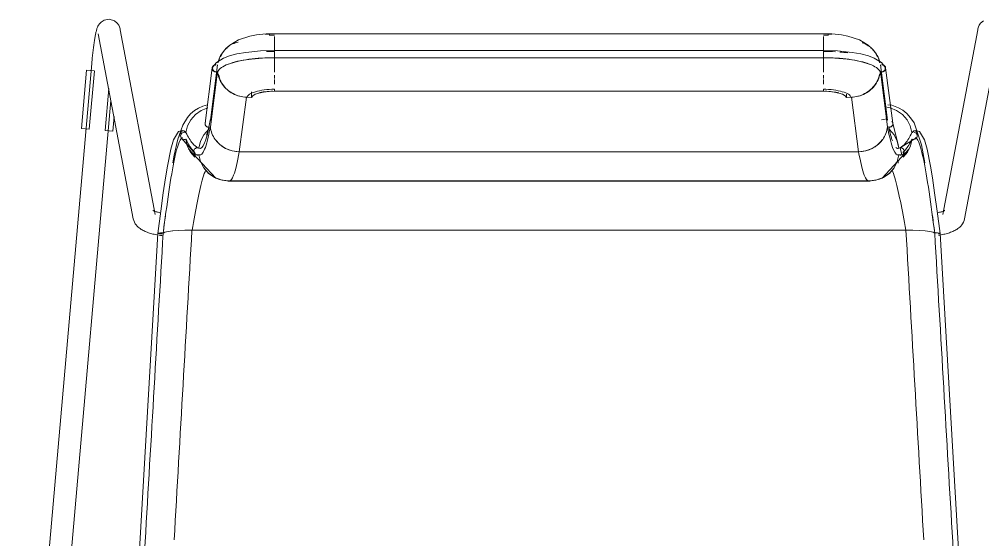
# Model space of a CAD drawing. Header units: millimetres. Extents: x 155927 to 295199, y -4084 to 97293.
# Drawn here: x 208528 to 209045, y 12869 to 13148 of the extents above; entities that cross this region are included whole.
import ezdxf

# ---------------------------------------------------------------- set-up
doc = ezdxf.new("R2010")
doc.units = ezdxf.units.MM
doc.header["$MEASUREMENT"] = 0
doc.layers.add('I-FURN', color=8, linetype='CONTINUOUS', lineweight=9)

msp = doc.modelspace()

# ---------------------------------------------------------------- linework, layer by layer
at = {"layer": 'I-FURN'}
for p, q in [((208571.7, 13146.8), (208570.84, 13145.89)), ((208573.35, 13147.84), (208571.7, 13146.8)), ((208576.11, 13148.32), (208573.35, 13147.84)), ((208578.86, 13147.49), (208576.11, 13148.32)), ((208578.86, 13147.49), (208580.44, 13146.17)), ((209045.8, 13147.49), (209044.22, 13146.17)), ((208569.08, 13141.71), (208568.98, 13141.29)), ((208569.19, 13142.13), (208569.08, 13141.71)), ((208569.29, 13142.53), (208569.19, 13142.13)), ((208569.41, 13142.93), (208569.29, 13142.53)), ((208569.53, 13143.32), (208569.41, 13142.93)), ((208569.68, 13143.73), (208569.53, 13143.32)), ((208569.84, 13144.15), (208569.68, 13143.73)), ((208570.06, 13144.63), (208569.84, 13144.15)), ((208570.36, 13145.19), (208570.06, 13144.63)), ((208570.84, 13145.89), (208570.36, 13145.19)), ((208580.44, 13146.17), (208581.19, 13145.09)), ((208581.19, 13145.09), (208581.56, 13144.29)), ((208581.56, 13144.29), (208581.78, 13143.66)), ((208581.78, 13143.66), (208581.91, 13143.15)), ((208581.91, 13143.15), (208582, 13142.73)), ((208600.81, 13043.44), (208582, 13142.73)), ((209042.66, 13142.73), (209023.85, 13043.44)), ((209042.75, 13143.15), (209042.66, 13142.73)), ((209042.89, 13143.66), (209042.75, 13143.15)), ((209043.1, 13144.29), (209042.89, 13143.66)), ((209043.48, 13145.09), (209043.1, 13144.29)), ((209044.22, 13146.17), (209043.48, 13145.09)), ((208568.13, 13136.66), (208568.04, 13136.06)), ((208568.22, 13137.24), (208568.13, 13136.66)), ((208568.32, 13137.81), (208568.22, 13137.24)), ((208568.41, 13138.36), (208568.32, 13137.81)), ((208568.5, 13138.9), (208568.41, 13138.36)), ((208568.6, 13139.41), (208568.5, 13138.9)), ((208568.69, 13139.91), (208568.6, 13139.41)), ((208568.79, 13140.39), (208568.69, 13139.91)), ((208568.88, 13140.84), (208568.79, 13140.39)), ((208568.98, 13141.29), (208568.88, 13140.84)), ((208570.21, 13140.5), (208589.02, 13041.21)), ((208640.82, 13134.4), (208645.53, 13137.27)), ((208645.53, 13137.27), (208651.68, 13139.29)), ((208651.68, 13139.29), (208655.18, 13139.95)), ((208655.18, 13139.95), (208660.39, 13140.46)), ((208660.39, 13140.46), (208664.91, 13140.55)), ((208664.91, 13140.55), (208664.91, 13140.38)), ((208959.76, 13140.55), (208664.91, 13140.55)), ((208664.91, 13140.25), (208664.91, 13140.53)), ((208664.91, 13137.3), (208664.91, 13139.05)), ((208664.91, 13134.45), (208664.91, 13137.03)), ((208959.76, 13140.38), (208959.76, 13140.55)), ((208964.28, 13140.46), (208959.76, 13140.55)), ((208959.76, 13140.53), (208959.76, 13140.25)), ((208959.76, 13139.05), (208959.76, 13137.3)), ((208959.76, 13137.03), (208959.76, 13134.45)), ((208969.49, 13139.95), (208964.28, 13140.46)), ((208972.98, 13139.29), (208969.49, 13139.95)), ((208979.13, 13137.27), (208972.98, 13139.29)), ((208983.85, 13134.4), (208979.13, 13137.27)), ((209035.64, 13041.21), (209054.45, 13140.5)), ((208567.43, 13131.43), (208567.34, 13130.72)), ((208567.51, 13132.13), (208567.43, 13131.43)), ((208567.6, 13132.81), (208567.51, 13132.13)), ((208567.68, 13133.49), (208567.6, 13132.81)), ((208567.77, 13134.15), (208567.68, 13133.49)), ((208567.86, 13134.8), (208567.77, 13134.15)), ((208567.95, 13135.44), (208567.86, 13134.8)), ((208568.04, 13136.06), (208567.95, 13135.44)), ((208637.17, 13130.5), (208638.84, 13132.57)), ((208638.84, 13132.57), (208640.82, 13134.4)), ((208649.46, 13130.56), (208657.35, 13131.36)), ((208657.35, 13131.36), (208664.91, 13131.51)), ((208664.91, 13134.29), (208664.91, 13131.27)), ((208664.91, 13131.26), (208664.91, 13134.28)), ((208959.76, 13131.51), (208664.91, 13131.51)), ((208664.91, 13127.55), (208664.91, 13131.51)), ((208664.91, 13131.51), (208664.91, 13131.44)), ((208664.91, 13131.44), (208664.91, 13131.24)), ((208664.91, 13131.24), (208664.91, 13130.94)), ((208959.76, 13131.27), (208959.76, 13134.29)), ((208959.76, 13134.28), (208959.76, 13131.26)), ((208959.76, 13131.51), (208959.76, 13127.66)), ((208967.32, 13131.36), (208959.76, 13131.51)), ((208959.76, 13131.44), (208959.76, 13131.51)), ((208959.76, 13131.24), (208959.76, 13131.44)), ((208959.76, 13130.94), (208959.76, 13131.24)), ((208975.21, 13130.56), (208967.32, 13131.36)), ((208985.83, 13132.57), (208983.85, 13134.4)), ((208987.5, 13130.5), (208985.83, 13132.57)), ((208566.88, 13126.31), (208566.81, 13125.56)), ((208566.95, 13127.06), (208566.88, 13126.31)), ((208567.03, 13127.8), (208566.95, 13127.06)), ((208567.1, 13128.54), (208567.03, 13127.8)), ((208567.18, 13129.27), (208567.1, 13128.54)), ((208567.26, 13130), (208567.18, 13129.27)), ((208567.34, 13130.72), (208567.26, 13130)), ((208633.7, 13125.12), (208637.53, 13127.42)), ((208635.84, 13128.23), (208637.17, 13130.5)), ((208637.53, 13127.42), (208640.7, 13128.61)), ((208640.7, 13128.61), (208644.74, 13129.69)), ((208647.07, 13126.15), (208643.57, 13125.35)), ((208644.74, 13129.69), (208649.46, 13130.56)), ((208652.51, 13126.98), (208647.07, 13126.15)), ((208658.49, 13127.46), (208652.51, 13126.98)), ((208664.91, 13127.55), (208658.49, 13127.46)), ((208664.91, 13130.94), (208664.91, 13130.55)), ((208664.91, 13130.55), (208664.91, 13130.09)), ((208664.91, 13130.09), (208664.91, 13129.6)), ((208664.91, 13129.6), (208664.91, 13129.1)), ((208664.91, 13129.1), (208664.91, 13128.63)), ((208664.91, 13128.63), (208664.91, 13128.21)), ((208664.91, 13128.21), (208664.91, 13127.88)), ((208664.91, 13127.88), (208664.91, 13127.66)), ((208664.91, 13127.66), (208664.91, 13127.55)), ((208664.91, 13127.58), (208664.91, 13123.76)), ((208664.91, 13123.76), (208664.91, 13127.58)), ((208664.91, 13127.55), (208959.76, 13127.55)), ((208959.76, 13130.55), (208959.76, 13130.94)), ((208959.76, 13130.09), (208959.76, 13130.55)), ((208959.76, 13129.6), (208959.76, 13130.09)), ((208959.76, 13129.1), (208959.76, 13129.6)), ((208959.76, 13128.63), (208959.76, 13129.1)), ((208959.76, 13128.21), (208959.76, 13128.63)), ((208959.76, 13127.88), (208959.76, 13128.21)), ((208959.76, 13127.66), (208959.76, 13127.88)), ((208959.76, 13123.76), (208959.76, 13127.58)), ((208959.76, 13127.58), (208959.76, 13123.76)), ((208965.98, 13127.47), (208959.76, 13127.55)), ((208972.55, 13126.94), (208965.98, 13127.47)), ((208976.56, 13126.34), (208972.55, 13126.94)), ((208979.92, 13129.69), (208975.21, 13130.56)), ((208980.99, 13125.38), (208976.56, 13126.34)), ((208983.96, 13128.61), (208979.92, 13129.69)), ((208987.13, 13127.42), (208983.96, 13128.61)), ((208990.96, 13125.12), (208987.13, 13127.42)), ((208988.83, 13128.23), (208987.5, 13130.5)), ((208566.73, 13124.65), (208527.78, 12681.33)), ((208561.16, 13089.63), (208563.92, 13121.04)), ((208563.92, 13121.04), (208565.96, 13120.86)), ((208566.74, 13124.81), (208566.73, 13124.65)), ((208566.81, 13125.56), (208566.74, 13124.81)), ((208627.6, 13092.46), (208631.45, 13122.24)), ((208630.45, 13094.1), (208634.29, 13123.8)), ((208631.81, 13122.74), (208633.7, 13125.12)), ((208633.52, 13117.83), (208634.14, 13122.61)), ((208640.75, 13124.47), (208640.24, 13124.28)), ((208643.57, 13125.35), (208640.75, 13124.47)), ((208664.91, 13120.01), (208664.91, 13123.57)), ((208959.76, 13123.57), (208959.76, 13120.01)), ((208984.43, 13124.28), (208980.99, 13125.38)), ((208990.37, 13123.8), (208994.22, 13094.1)), ((208992.85, 13122.74), (208990.96, 13125.12)), ((208993.21, 13122.24), (208997.07, 13092.46)), ((208565.39, 13089.26), (208568.15, 13120.67)), ((208565.96, 13120.86), (208568.02, 13120.68)), ((208630.43, 13090.55), (208634.27, 13120.26)), ((208664.91, 13116.54), (208664.91, 13118.38)), ((208664.91, 13116.06), (208664.91, 13113.87)), ((208959.76, 13118.38), (208959.76, 13116.54)), ((208959.76, 13113.87), (208959.76, 13116.06)), ((208994.24, 13090.55), (208990.39, 13120.26)), ((208991.14, 13117.83), (208990.96, 13119.26)), ((208575.82, 13111.12), (208573.84, 13088.52)), ((208664.91, 13113.56), (208664.91, 13113.91)), ((208959.76, 13113.91), (208959.76, 13113.56)), ((208645.98, 13077.18), (208649.84, 13106.46)), ((208649.84, 13106.46), (208652.55, 13106.39)), ((208652.55, 13109.39), (208652.55, 13106.39)), ((208652.55, 13106.39), (208653.19, 13107.25)), ((208653.19, 13107.25), (208654.54, 13108.04)), ((208654.54, 13108.04), (208656.53, 13108.71)), ((208656.53, 13108.71), (208659.02, 13109.22)), ((208659.02, 13109.22), (208661.87, 13109.54)), ((208661.87, 13109.54), (208664.91, 13109.65)), ((208959.76, 13109.7), (208664.91, 13109.7)), ((208664.91, 13109.65), (208959.76, 13109.65)), ((208959.76, 13109.65), (208962.8, 13109.54)), ((208962.8, 13109.54), (208965.65, 13109.22)), ((208965.65, 13109.22), (208968.14, 13108.71)), ((208968.14, 13108.71), (208970.12, 13108.04)), ((208970.12, 13108.04), (208971.47, 13107.25)), ((208971.47, 13107.25), (208972.11, 13106.39)), ((208972.11, 13106.39), (208972.11, 13108.05)), ((208972.11, 13106.39), (208974.83, 13106.46)), ((208974.83, 13106.46), (208978.69, 13077.18)), ((208539.74, 12680.28), (208577.03, 13104.78)), ((208624.04, 13100.63), (208621.84, 13099.25)), ((208626.41, 13101.65), (208624.04, 13100.63)), ((208629.05, 13100.8), (208625.54, 13099.4)), ((208628.91, 13102.31), (208626.41, 13101.65)), ((208995.61, 13100.8), (208993.87, 13101.17)), ((208993.87, 13101.16), (208995.61, 13100.79)), ((208996.6, 13102.13), (208994.33, 13102.43)), ((208999.13, 13099.4), (208995.61, 13100.8)), ((209000.2, 13100.84), (208996.6, 13102.13)), ((209002.47, 13099.5), (209000.2, 13100.84)), ((208578.07, 13088.15), (208578.76, 13096.04)), ((208618.13, 13095.6), (208615.62, 13091.49)), ((208619.86, 13097.57), (208618.13, 13095.6)), ((208621.84, 13099.25), (208619.86, 13097.57)), ((208622.45, 13097.22), (208619.97, 13094.4)), ((208625.54, 13099.4), (208622.45, 13097.22)), ((209002.21, 13097.22), (208999.13, 13099.4)), ((209004.69, 13094.4), (209002.21, 13097.22)), ((209004.64, 13097.72), (209002.47, 13099.5)), ((209006.63, 13095.48), (209004.64, 13097.72)), ((209008.45, 13092.65), (209006.63, 13095.48)), ((208615.62, 13091.49), (208612.95, 13083.86)), ((208618.23, 13091.08), (208617.33, 13087.45)), ((208619.97, 13094.4), (208618.23, 13091.08)), ((208627.65, 13092.7), (208627.58, 13092.23)), ((208627.58, 13092.23), (208627.65, 13091.76)), ((208627.84, 13093.14), (208627.65, 13092.7)), ((208627.65, 13091.76), (208627.84, 13091.32)), ((208627.84, 13091.32), (208628.14, 13090.93)), ((208628.14, 13090.93), (208628.52, 13090.63)), ((208628.52, 13090.63), (208628.97, 13090.44)), ((208628.97, 13090.44), (208629.46, 13090.36)), ((208629.2, 13088.59), (208630.57, 13094.88)), ((208629.46, 13090.36), (208629.96, 13090.4)), ((208994.09, 13094.88), (208990.96, 13094.26)), ((208994.71, 13090.4), (208995.2, 13090.36)), ((208995.2, 13090.36), (208995.69, 13090.44)), ((208995.69, 13090.44), (208996.15, 13090.63)), ((208996.15, 13090.63), (208996.53, 13090.93)), ((208996.83, 13093.14), (208996.53, 13093.52)), ((208996.53, 13090.93), (208996.82, 13091.32)), ((208996.82, 13091.32), (208997.01, 13091.76)), ((208997.01, 13092.7), (208996.83, 13093.14)), ((208997.08, 13092.23), (208997.01, 13092.7)), ((208997.01, 13091.76), (208997.08, 13092.23)), ((208997.05, 13092.54), (209000.02, 13080.93)), ((209006.43, 13091.08), (209004.69, 13094.4)), ((209007.33, 13087.45), (209006.43, 13091.08)), ((209012.44, 13080.94), (209008.45, 13092.65)), ((208563.2, 13089.45), (208561.16, 13089.63)), ((208565.26, 13089.27), (208563.2, 13089.45)), ((208576.02, 13088.33), (208573.96, 13088.51)), ((208578.07, 13088.15), (208576.02, 13088.33)), ((208610.55, 13083.5), (208613.32, 13088.13)), ((208613.32, 13088.13), (208615.51, 13088.66)), ((208614.53, 13086.23), (208614.45, 13085.74)), ((208614.45, 13085.74), (208614.51, 13085.26)), ((208614.46, 13085.74), (208614.53, 13086.23)), ((208614.52, 13085.26), (208614.46, 13085.74)), ((208614.51, 13085.26), (208614.7, 13084.8)), ((208614.7, 13084.8), (208614.52, 13085.26)), ((208614.53, 13086.23), (208614.73, 13086.68)), ((208614.72, 13086.68), (208614.53, 13086.23)), ((208614.65, 13084.89), (208622.77, 13075.47)), ((208614.81, 13084.62), (208614.68, 13084.83)), ((208614.99, 13084.4), (208614.7, 13084.8)), ((208614.7, 13084.8), (208614.98, 13084.39)), ((208615.02, 13087.08), (208614.72, 13086.68)), ((208614.73, 13086.68), (208615.03, 13087.08)), ((208615.41, 13087.39), (208615.02, 13087.08)), ((208615.03, 13087.08), (208615.41, 13087.38)), ((208615.41, 13087.38), (208615.87, 13087.58)), ((208615.87, 13087.58), (208615.41, 13087.39)), ((208615.51, 13088.66), (208616.42, 13088.37)), ((208616.36, 13087.66), (208615.87, 13087.58)), ((208615.87, 13087.58), (208616.36, 13087.65)), ((208616.86, 13087.61), (208616.36, 13087.66)), ((208616.36, 13087.65), (208616.86, 13087.61)), ((208616.86, 13087.61), (208617.33, 13087.45)), ((208617.33, 13087.45), (208616.86, 13087.61)), ((208626.93, 13086.19), (208625.18, 13082.79)), ((208629.44, 13089.06), (208626.93, 13086.19)), ((208628.44, 13086.16), (208629.2, 13088.59)), ((208997.73, 13086.19), (208995.22, 13089.06)), ((208999.48, 13082.79), (208997.73, 13086.19)), ((209010.01, 13084.89), (209000.62, 13079.18)), ((209007.33, 13087.45), (209007.8, 13087.61)), ((209007.81, 13087.61), (209007.33, 13087.45)), ((209009.16, 13088.66), (209008.24, 13088.37)), ((209008.8, 13087.58), (209008.3, 13087.66)), ((209008.3, 13087.65), (209008.8, 13087.58)), ((209008.8, 13087.58), (209009.25, 13087.38)), ((209009.25, 13087.39), (209008.8, 13087.58)), ((209011.34, 13088.13), (209009.16, 13088.66)), ((209009.64, 13087.08), (209009.25, 13087.39)), ((209009.25, 13087.38), (209009.64, 13087.08)), ((209009.64, 13087.08), (209009.94, 13086.68)), ((209009.94, 13086.68), (209009.64, 13087.08)), ((209009.97, 13084.8), (209009.68, 13084.4)), ((209009.68, 13084.39), (209009.97, 13084.8)), ((209009.94, 13086.68), (209010.13, 13086.23)), ((209010.14, 13086.23), (209009.94, 13086.68)), ((209010.15, 13085.26), (209009.97, 13084.8)), ((209009.97, 13084.8), (209010.15, 13085.26)), ((209010.13, 13086.23), (209010.21, 13085.74)), ((209010.21, 13085.74), (209010.14, 13086.23)), ((209010.21, 13085.74), (209010.15, 13085.26)), ((209010.15, 13085.26), (209010.21, 13085.74)), ((209014.11, 13083.5), (209011.34, 13088.13)), ((208609.15, 13078.5), (208610.55, 13083.5)), ((208612.95, 13083.86), (208611.06, 13075.34)), ((208614.98, 13084.39), (208615.36, 13084.08)), ((208615.37, 13084.08), (208614.99, 13084.4)), ((208615.36, 13084.08), (208615.81, 13083.87)), ((208615.82, 13083.87), (208615.37, 13084.08)), ((208615.81, 13083.87), (208616.3, 13083.78)), ((208616.31, 13083.78), (208615.82, 13083.87)), ((208616.3, 13083.78), (208616.8, 13083.81)), ((208616.81, 13083.81), (208616.31, 13083.78)), ((208616.8, 13083.81), (208617.28, 13083.96)), ((208617.28, 13083.96), (208616.81, 13083.81)), ((208618.07, 13080.35), (208617.28, 13083.96)), ((208617.28, 13083.96), (208618.06, 13080.35)), ((208618.06, 13080.35), (208619.7, 13077.02)), ((208619.71, 13077.02), (208618.07, 13080.35)), ((208625.18, 13082.79), (208624.29, 13079.08)), ((208633.06, 13083.79), (208635.55, 13081.05)), ((208635.55, 13081.05), (208638.66, 13078.97)), ((208986, 13078.97), (208989.12, 13081.05)), ((208989.12, 13081.05), (208991.61, 13083.79)), ((209000.38, 13079.08), (208999.48, 13082.79)), ((209000.02, 13080.93), (209000.34, 13079.06)), ((209006.59, 13080.35), (209004.95, 13077.02)), ((209004.96, 13077.02), (209006.6, 13080.35)), ((209007.39, 13083.96), (209006.59, 13080.35)), ((209006.6, 13080.35), (209007.39, 13083.96)), ((209007.86, 13083.81), (209007.39, 13083.96)), ((209007.39, 13083.96), (209007.86, 13083.81)), ((209008.36, 13083.78), (209007.86, 13083.81)), ((209007.86, 13083.81), (209008.36, 13083.78)), ((209008.85, 13083.87), (209008.36, 13083.78)), ((209008.36, 13083.78), (209008.85, 13083.87)), ((209009.3, 13084.08), (209008.85, 13083.87)), ((209008.85, 13083.87), (209009.3, 13084.08)), ((209009.68, 13084.4), (209009.3, 13084.08)), ((209009.3, 13084.08), (209009.68, 13084.39)), ((209014.34, 13071.27), (209012.44, 13080.94)), ((209015.52, 13078.5), (209014.11, 13083.5)), ((208607.34, 13069.48), (208609.15, 13078.5)), ((208611.06, 13075.34), (208610.32, 13071.27)), ((208618.76, 13078.7), (208633.36, 13063)), ((208619.7, 13077.02), (208622.11, 13074.19)), ((208622.11, 13074.19), (208619.71, 13077.02)), ((208621.51, 13077.82), (208621.45, 13077.32)), ((208621.45, 13077.32), (208621.52, 13077.81)), ((208621.52, 13076.83), (208621.45, 13077.32)), ((208621.45, 13077.32), (208621.51, 13076.83)), ((208621.7, 13078.28), (208621.51, 13077.82)), ((208621.51, 13076.83), (208621.7, 13076.37)), ((208621.52, 13077.81), (208621.71, 13078.28)), ((208621.71, 13076.37), (208621.52, 13076.83)), ((208622, 13078.68), (208621.7, 13078.28)), ((208621.7, 13076.37), (208622, 13075.97)), ((208621.71, 13078.28), (208622, 13078.68)), ((208622, 13075.97), (208621.71, 13076.37)), ((208622, 13078.68), (208622.38, 13078.99)), ((208622.38, 13078.99), (208622, 13078.68)), ((208622.38, 13075.66), (208622, 13075.97)), ((208622, 13075.97), (208622.38, 13075.66)), ((208622.83, 13079.2), (208622.38, 13078.99)), ((208622.38, 13078.99), (208622.83, 13079.19)), ((208622.83, 13075.46), (208622.38, 13075.66)), ((208622.38, 13075.66), (208622.83, 13075.45)), ((208622.48, 13075.6), (208625.36, 13075.55)), ((208622.83, 13079.19), (208623.32, 13079.28)), ((208623.32, 13079.28), (208622.83, 13079.2)), ((208623.32, 13075.37), (208622.83, 13075.46)), ((208622.83, 13075.45), (208623.32, 13075.37)), ((208623.32, 13079.28), (208623.82, 13079.24)), ((208623.82, 13079.24), (208623.32, 13079.28)), ((208623.82, 13075.41), (208623.32, 13075.37)), ((208623.32, 13075.37), (208623.82, 13075.41)), ((208623.61, 13079.36), (208624.04, 13079.18)), ((208623.82, 13079.24), (208624.29, 13079.08)), ((208624.29, 13079.08), (208623.82, 13079.24)), ((208624.29, 13075.57), (208623.82, 13075.41)), ((208623.82, 13075.41), (208624.29, 13075.57)), ((208624.29, 13075.57), (208625.18, 13071.86)), ((208638.66, 13078.97), (208642.21, 13077.66)), ((208642.21, 13077.66), (208645.98, 13077.18)), ((208978.69, 13077.18), (208645.98, 13077.18)), ((208645.98, 13077.18), (208978.69, 13077.18)), ((208978.69, 13077.18), (208982.46, 13077.66)), ((208982.46, 13077.66), (208986, 13078.97)), ((209005.9, 13078.7), (208991.3, 13063)), ((209002.19, 13075.6), (208999.31, 13075.55)), ((208999.48, 13071.86), (209000.38, 13075.57)), ((209000.37, 13079.08), (209000.84, 13079.24)), ((209000.84, 13075.41), (209000.37, 13075.57)), ((209000.85, 13079.24), (209000.38, 13079.08)), ((209000.38, 13075.57), (209000.85, 13075.41)), ((209000.84, 13079.24), (209001.34, 13079.28)), ((209001.34, 13075.37), (209000.84, 13075.41)), ((209001.34, 13079.28), (209000.85, 13079.24)), ((209000.85, 13075.41), (209001.34, 13075.37)), ((209001.89, 13075.47), (209001.05, 13079.36)), ((209001.34, 13079.28), (209001.83, 13079.19)), ((209001.84, 13079.2), (209001.34, 13079.28)), ((209001.83, 13075.46), (209001.34, 13075.37)), ((209001.34, 13075.37), (209001.84, 13075.45)), ((209001.83, 13079.19), (209002.28, 13078.99)), ((209002.28, 13075.66), (209001.83, 13075.46)), ((209002.29, 13078.99), (209001.84, 13079.2)), ((209001.84, 13075.45), (209002.29, 13075.66)), ((209002.28, 13078.99), (209002.67, 13078.68)), ((209002.67, 13075.97), (209002.28, 13075.66)), ((209002.67, 13078.68), (209002.29, 13078.99)), ((209002.29, 13075.66), (209002.67, 13075.97)), ((209004.95, 13077.02), (209002.56, 13074.19)), ((209002.56, 13074.19), (209004.96, 13077.02)), ((209002.67, 13078.68), (209002.96, 13078.28)), ((209002.96, 13078.28), (209002.67, 13078.68)), ((209002.96, 13076.37), (209002.67, 13075.97)), ((209002.67, 13075.97), (209002.96, 13076.37)), ((209002.96, 13078.28), (209003.15, 13077.81)), ((209003.15, 13077.82), (209002.96, 13078.28)), ((209003.15, 13076.83), (209002.96, 13076.37)), ((209002.96, 13076.37), (209003.15, 13076.83)), ((209003.22, 13077.32), (209003.15, 13077.82)), ((209003.15, 13077.81), (209003.21, 13077.32)), ((209003.21, 13077.32), (209003.15, 13076.83)), ((209003.15, 13076.83), (209003.22, 13077.32)), ((209017.32, 13069.48), (209015.52, 13078.5)), ((208606.31, 13063.16), (208607.34, 13069.48)), ((208625.18, 13071.86), (208626.93, 13068.46)), ((208626.94, 13068.47), (208625.19, 13071.86)), ((208999.48, 13071.86), (208997.73, 13068.47)), ((208997.73, 13068.46), (208999.48, 13071.86)), ((209018.36, 13063.16), (209017.32, 13069.48)), ((208626.93, 13068.46), (208629.44, 13065.59)), ((208629.45, 13065.6), (208626.94, 13068.47)), ((208629.44, 13065.59), (208632.58, 13063.42)), ((208632.58, 13063.42), (208629.45, 13065.6)), ((208995.22, 13065.6), (208992.08, 13063.42)), ((208992.09, 13063.42), (208995.22, 13065.59)), ((208997.73, 13068.47), (208995.22, 13065.6)), ((208995.22, 13065.59), (208997.73, 13068.46)), ((208605.13, 13055.15), (208606.31, 13063.16)), ((208632.26, 13063.6), (208636.73, 13061.87)), ((208636.15, 13062.06), (208632.58, 13063.42)), ((208632.58, 13063.42), (208636.15, 13062.05)), ((208633.36, 13063), (208635.29, 13062.29)), ((208639.94, 13061.58), (208636.15, 13062.06)), ((208636.15, 13062.05), (208639.94, 13061.58)), ((208636.73, 13061.87), (208640.48, 13061.43)), ((208984.72, 13061.58), (208639.94, 13061.58)), ((208639.94, 13061.58), (208984.72, 13061.58)), ((208640.48, 13061.43), (208945.28, 13061.43)), ((208945.28, 13061.43), (208984.19, 13061.43)), ((208987.94, 13061.87), (208984.19, 13061.43)), ((208988.51, 13062.06), (208984.72, 13061.58)), ((208984.72, 13061.58), (208988.52, 13062.05)), ((208992.4, 13063.6), (208987.94, 13061.87)), ((208992.08, 13063.42), (208988.51, 13062.06)), ((208988.52, 13062.05), (208992.09, 13063.42)), ((208991.3, 13063), (208989.38, 13062.29)), ((209019.54, 13055.15), (209018.36, 13063.16)), ((208603.77, 13045.22), (208605.13, 13055.15)), ((209020.89, 13045.22), (209019.54, 13055.15)), ((208599.59, 13045.67), (208599.62, 13045.66)), ((208599.62, 13045.66), (208599.69, 13045.61)), ((208599.69, 13045.61), (208599.78, 13045.57)), ((208599.78, 13045.57), (208599.93, 13045.49)), ((208599.93, 13045.49), (208600.13, 13045.4)), ((208600.13, 13045.4), (208600.36, 13045.31)), ((208600.36, 13045.31), (208600.63, 13045.21)), ((208600.63, 13045.21), (208600.93, 13045.1)), ((208600.93, 13045.1), (208601.27, 13044.99)), ((208601.27, 13044.99), (208601.63, 13044.89)), ((208601.63, 13044.89), (208602.03, 13044.78)), ((208602.03, 13044.78), (208602.45, 13044.67)), ((208602.22, 13033.36), (208603.77, 13045.22)), ((208602.45, 13044.67), (208602.89, 13044.57)), ((208602.89, 13044.57), (208603.36, 13044.47)), ((208603.36, 13044.47), (208603.86, 13044.37)), ((209021.3, 13044.47), (209020.81, 13044.37)), ((209022.45, 13033.36), (209020.89, 13045.22)), ((209021.77, 13044.57), (209021.3, 13044.47)), ((209022.22, 13044.67), (209021.77, 13044.57)), ((209022.64, 13044.78), (209022.22, 13044.67)), ((209023.03, 13044.89), (209022.64, 13044.78)), ((209023.4, 13044.99), (209023.03, 13044.89)), ((209023.73, 13045.1), (209023.4, 13044.99)), ((209024.04, 13045.21), (209023.73, 13045.1)), ((209024.31, 13045.31), (209024.04, 13045.21)), ((209024.54, 13045.4), (209024.31, 13045.31)), ((209024.73, 13045.49), (209024.54, 13045.4)), ((209024.89, 13045.57), (209024.73, 13045.49)), ((209024.97, 13045.61), (209024.89, 13045.57)), ((209025.05, 13045.66), (209024.97, 13045.61)), ((209025.07, 13045.67), (209025.05, 13045.66)), ((208589.02, 13041.21), (208589.28, 13040.22)), ((208589.28, 13040.22), (208589.65, 13039.33)), ((208589.65, 13039.33), (208590.08, 13038.54)), ((208590.08, 13038.54), (208590.57, 13037.85)), ((209034.58, 13038.54), (209034.1, 13037.85)), ((209035.02, 13039.33), (209034.58, 13038.54)), ((209035.38, 13040.22), (209035.02, 13039.33)), ((209035.64, 13041.21), (209035.38, 13040.22)), ((208602.21, 13033.36), (208582.93, 12701.45)), ((208590.57, 13037.85), (208591.08, 13037.25)), ((208591.08, 13037.25), (208591.6, 13036.73)), ((208591.6, 13036.73), (208592.13, 13036.28)), ((208592.13, 13036.28), (208592.66, 13035.88)), ((208592.66, 13035.88), (208593.2, 13035.52)), ((208593.2, 13035.52), (208593.74, 13035.19)), ((208593.74, 13035.19), (208594.27, 13034.9)), ((208594.27, 13034.9), (208594.82, 13034.63)), ((208594.82, 13034.63), (208595.38, 13034.38)), ((208595.38, 13034.38), (208595.95, 13034.15)), ((208595.95, 13034.15), (208596.54, 13033.93)), ((208596.54, 13033.93), (208597.13, 13033.72)), ((208597.13, 13033.72), (208597.73, 13033.53)), ((208597.73, 13033.53), (208598.35, 13033.34)), ((208598.35, 13033.34), (208598.98, 13033.17)), ((208598.98, 13033.17), (208599.62, 13033.01)), ((208599.62, 13033.01), (208600.28, 13032.86)), ((208602.21, 13033.36), (208602.29, 13033.41)), ((208602.28, 13033.31), (208602.21, 13033.36)), ((208602.29, 13033.41), (208602.22, 13033.36)), ((208602.22, 13033.36), (208602.28, 13033.31)), ((208602.28, 13033.31), (208602.46, 13033.26)), ((208602.46, 13033.26), (208602.28, 13033.31)), ((208602.48, 13033.46), (208602.29, 13033.41)), ((208602.29, 13033.41), (208602.48, 13033.46)), ((208602.46, 13033.26), (208602.75, 13033.21)), ((208602.75, 13033.21), (208602.46, 13033.26)), ((208602.78, 13033.51), (208602.48, 13033.46)), ((208602.48, 13033.46), (208602.78, 13033.51)), ((208602.75, 13033.21), (208603.13, 13033.18)), ((208603.13, 13033.18), (208602.75, 13033.21)), ((208603.17, 13033.54), (208602.78, 13033.51)), ((208602.78, 13033.51), (208603.16, 13033.54)), ((208603.13, 13033.18), (208603.58, 13033.16)), ((208603.58, 13033.16), (208603.13, 13033.18)), ((208603.16, 13033.54), (208603.62, 13033.56)), ((208603.62, 13033.56), (208603.17, 13033.54)), ((208603.58, 13033.16), (208604.08, 13033.15)), ((208604.07, 13033.15), (208603.58, 13033.16)), ((208604.11, 13033.57), (208603.62, 13033.56)), ((208603.62, 13033.56), (208604.11, 13033.57)), ((208604.57, 13033.15), (208604.07, 13033.15)), ((208604.08, 13033.15), (208604.57, 13033.15)), ((208604.61, 13033.57), (208604.11, 13033.57)), ((208604.11, 13033.57), (208604.61, 13033.57)), ((208605.08, 13033.55), (208604.61, 13033.57)), ((208604.61, 13033.57), (208605.08, 13033.55)), ((208605.08, 13033.55), (208605.98, 13033.95)), ((208605.98, 13033.95), (208605.08, 13033.55)), ((208607.73, 13034.32), (208605.98, 13033.95)), ((208605.98, 13033.95), (208607.72, 13034.31)), ((208607.73, 13034.32), (208610.19, 13034.63)), ((208610.23, 13034.63), (208607.73, 13034.32)), ((208610.22, 13034.63), (208613.28, 13034.86)), ((208613.33, 13034.87), (208610.23, 13034.63)), ((208613.33, 13034.87), (208616.8, 13035.02)), ((208616.86, 13035.02), (208613.33, 13034.87)), ((208616.86, 13035.02), (208620.55, 13035.08)), ((208620.63, 13035.08), (208616.86, 13035.02)), ((209004.03, 13035.08), (208620.63, 13035.08)), ((208620.63, 13035.08), (209004.03, 13035.08)), ((209007.8, 13035.02), (209004.03, 13035.08)), ((209004.11, 13035.08), (209007.8, 13035.02)), ((209011.34, 13034.87), (209007.8, 13035.02)), ((209007.86, 13035.02), (209011.34, 13034.87)), ((209014.44, 13034.63), (209011.34, 13034.87)), ((209011.38, 13034.86), (209014.44, 13034.63)), ((209016.93, 13034.32), (209014.44, 13034.63)), ((209014.47, 13034.63), (209016.93, 13034.32)), ((209018.68, 13033.95), (209016.93, 13034.32)), ((209016.94, 13034.31), (209018.68, 13033.95)), ((209018.68, 13033.95), (209019.58, 13033.55)), ((209019.58, 13033.55), (209018.68, 13033.95)), ((209020.05, 13033.57), (209019.58, 13033.55)), ((209019.58, 13033.55), (209020.05, 13033.57)), ((209020.55, 13033.57), (209020.05, 13033.57)), ((209020.05, 13033.57), (209020.55, 13033.57)), ((209021.04, 13033.56), (209020.55, 13033.57)), ((209020.55, 13033.57), (209021.05, 13033.56)), ((209021.5, 13033.54), (209021.04, 13033.56)), ((209021.05, 13033.56), (209021.5, 13033.54)), ((209021.88, 13033.51), (209021.5, 13033.54)), ((209021.5, 13033.54), (209021.89, 13033.51)), ((209021.53, 13033.18), (209021.91, 13033.21)), ((209021.91, 13033.21), (209021.53, 13033.18)), ((209022.18, 13033.46), (209021.88, 13033.51)), ((209021.89, 13033.51), (209022.19, 13033.46)), ((209021.91, 13033.21), (209022.2, 13033.26)), ((209022.2, 13033.26), (209021.91, 13033.21)), ((209022.38, 13033.31), (209022.45, 13033.36)), ((209022.45, 13033.36), (209022.39, 13033.31)), ((209022.45, 13033.36), (209041.74, 12701.45)), ((209025.04, 13033.01), (209024.39, 13032.86)), ((209025.69, 13033.17), (209025.04, 13033.01)), ((209026.32, 13033.34), (209025.69, 13033.17)), ((209026.93, 13033.53), (209026.32, 13033.34)), ((209027.54, 13033.72), (209026.93, 13033.53)), ((209028.13, 13033.93), (209027.54, 13033.72)), ((209028.71, 13034.15), (209028.13, 13033.93)), ((209029.28, 13034.38), (209028.71, 13034.15)), ((209029.84, 13034.63), (209029.28, 13034.38)), ((209030.39, 13034.9), (209029.84, 13034.63)), ((209030.93, 13035.19), (209030.39, 13034.9)), ((209031.47, 13035.52), (209030.93, 13035.19)), ((209032, 13035.88), (209031.47, 13035.52)), ((209032.54, 13036.28), (209032, 13035.88)), ((209033.07, 13036.73), (209032.54, 13036.28)), ((209033.59, 13037.25), (209033.07, 13036.73)), ((209034.1, 13037.85), (209033.59, 13037.25)), ((208600.28, 13032.86), (208600.95, 13032.71)), ((208600.95, 13032.71), (208601.63, 13032.58)), ((208601.63, 13032.58), (208602.32, 13032.45)), ((208603.02, 13032.34), (208603.74, 13032.23)), ((208603.74, 13032.23), (208604.47, 13032.13)), ((209022.34, 13032.45), (209021.64, 13032.34)), ((209023.04, 13032.58), (209022.34, 13032.45)), ((209023.72, 13032.71), (209023.04, 13032.58)), ((209024.39, 13032.86), (209023.72, 13032.71))]:
    msp.add_line(p, q, dxfattribs=at)
for centre, major_axis, ratio, start_param, end_param in [((208664.91, 13136.27), (-12.4, 0), 0.287441, 4.712389, 4.950404), ((208959.76, 13136.27), (-12.4, 0), 0.287441, 4.492176, 4.712389), ((208664.91, 13124.8), (0, -15.75), 0.000004, 5.8107, 5.99294), ((208959.76, 13124.8), (0, -15.75), 0.000004, 0.290246, 0.472486), ((208629.55, 13092.23), (-1.96, 0), 0.955139, 5.775592, 8.064923), ((208646.11, 13092.25), (-15.78, 0), 0.955139, 0.112537, 0.354036), ((208978.56, 13092.25), (-15.78, 0), 0.955139, 2.787556, 3.029056), ((208995.12, 13092.23), (-1.96, 0), 0.955139, 1.359855, 3.903556), ((208646.11, 13092.25), (-15.78, 0), 0.955139, 0.354206, 0.595753), ((208978.56, 13092.25), (-15.78, 0), 0.955139, 2.545839, 2.787386), ((208646.11, 13092.25), (-15.78, 0), 0.955139, 0.595876, 1.562553), ((208978.56, 13092.25), (-15.78, 0), 0.955139, 1.579038, 2.545717)]:
    msp.add_ellipse(centre, major_axis=major_axis, ratio=ratio, start_param=start_param, end_param=end_param, dxfattribs=at)
for points in [[(208659.94, 13140.24), (208661.52, 13140.39), (208663.19, 13140.46), (208664.91, 13140.45)], [(208959.76, 13140.45), (208961.34, 13140.46), (208962.84, 13140.39), (208964.27, 13140.25)], [(208645.3, 13136.1), (208644.35, 13135.84), (208643.41, 13135.49), (208642.52, 13135.07)], [(208634.48, 13120.25), (208634.83, 13120.97), (208636.14, 13122.38), (208639.84, 13124.28), (208644.91, 13125.81), (208651.05, 13126.92), (208657.91, 13127.55), (208662.56, 13127.62), (208664.91, 13127.58)], [(208634.76, 13125.21), (208634.91, 13125.86), (208635.11, 13126.51), (208635.35, 13127.14)], [(208660.64, 13130.96), (208662.06, 13131), (208663.48, 13131), (208664.91, 13130.97)], [(208959.76, 13130.97), (208961.98, 13131.01), (208964.18, 13130.98), (208966.36, 13130.87)], [(208968.57, 13130.73), (208970.04, 13130.62), (208971.5, 13130.48), (208972.91, 13130.3)], [(208989.31, 13127.14), (208989.56, 13126.48), (208989.72, 13125.81), (208989.87, 13125.12)], [(208984.6, 13124.22), (208986.06, 13123.64), (208988.53, 13122.38), (208989.84, 13120.97), (208990.19, 13120.25)], [(208634.01, 13120.1), (208633.93, 13120.09), (208633.76, 13120.07), (208633.6, 13120.07), (208633.51, 13120.07)], [(208634.27, 13120.26), (208634.42, 13119.01), (208635, 13116.64), (208636.77, 13113.3), (208639.29, 13110.46), (208642.44, 13108.27), (208646.04, 13106.86), (208648.54, 13106.5), (208649.84, 13106.46)], [(208636.26, 13114.74), (208635.56, 13116), (208635.16, 13117.37), (208634.82, 13118.75)], [(208974.83, 13106.46), (208976.12, 13106.5), (208978.62, 13106.86), (208982.22, 13108.27), (208985.37, 13110.46), (208987.9, 13113.3), (208989.66, 13116.64), (208990.24, 13119.01), (208990.39, 13120.26)], [(208989.93, 13118.74), (208989.62, 13117.35), (208989.12, 13115.99), (208988.42, 13114.73)], [(208650.08, 13106.47), (208650.34, 13107.58), (208653.72, 13109.75), (208661.12, 13110.71), (208664.91, 13110.77)], [(208959.76, 13110.77), (208961.65, 13110.74), (208965.39, 13110.48), (208970.19, 13109.52), (208973.51, 13108.12), (208974.45, 13107.03), (208974.58, 13106.47)], [(208664.07, 13109.7), (208661.29, 13109.64), (208658.15, 13109.37), (208656.53, 13108.76)], [(208968.14, 13108.76), (208966.08, 13109.3), (208963.37, 13109.59), (208960.59, 13109.68)], [(208630.43, 13090.55), (208629.41, 13085.05), (208627.36, 13076.99), (208625.31, 13075.02), (208624.29, 13075.57)], [(208994.24, 13090.55), (208995.26, 13085.05), (208997.3, 13076.99), (208999.35, 13075.02), (209000.37, 13075.57)], [(208994.86, 13090.77), (208995.52, 13087.64), (208996.18, 13084.72), (208996.84, 13083)], [(208998.74, 13079.5), (208999.29, 13078.93), (208999.83, 13078.79), (209000.37, 13079.08)], [(208999.82, 13072.51), (208999.87, 13072.05), (208999.93, 13071.58), (208999.98, 13071.11)], [(208639.94, 13061.58), (208640.12, 13061.48), (208640.3, 13061.43), (208640.48, 13061.43)], [(208984.19, 13061.43), (208984.37, 13061.43), (208984.55, 13061.48), (208984.72, 13061.58)], [(208606.26, 13042.72), (208605.87, 13039.69), (208605.48, 13036.62), (208605.1, 13033.56)], [(209018.38, 13042.91), (209018.78, 13039.82), (209019.17, 13036.69), (209019.57, 13033.56)], [(208585.76, 12701.55), (208588.98, 12756.96), (208595.42, 12867.72), (208601.86, 12978.31), (208605.08, 13033.55)], [(208610.97, 12868.84), (208614.16, 12924.3), (208617.36, 12979.72), (208620.55, 13035.08)], [(209004.11, 13035.08), (209007.31, 12979.72), (209010.5, 12924.3), (209013.7, 12868.84)], [(209038.9, 12701.55), (209035.68, 12756.96), (209029.24, 12867.72), (209022.8, 12978.31), (209019.58, 13033.55)]]:
    msp.add_open_spline(points, degree=3, dxfattribs=at)
for points, knots in [([(208640.55, 13133.93), (208640.15, 13133.65), (208638.78, 13132.61), (208636.78, 13130.45), (208635.17, 13127.6), (208634.7, 13125.66), (208634.54, 13124.89)], [0.434972, 0.434972, 0.434972, 0.434972, 0.5, 0.6666667, 0.8333333, 0.9407177, 0.9407177, 0.9407177, 0.9407177]), ([(208984.46, 13133.68), (208983.74, 13134.21), (208982.48, 13134.92), (208981.15, 13135.55), (208980.64, 13135.75)], [0.5455526, 0.5455526, 0.5455526, 0.5455526, 0.6666667, 0.739481, 0.739481, 0.739481, 0.739481]), ([(208990.16, 13125), (208990, 13125.74), (208989.44, 13127.62), (208987.89, 13130.45), (208986.22, 13132.28), (208985.26, 13133.05)], [0.0634811, 0.0634811, 0.0634811, 0.0634811, 0.1666667, 0.3333333, 0.5, 0.5, 0.5, 0.5]), ([(208959.76, 13127.58), (208962.1, 13127.62), (208966.76, 13127.55), (208973.6, 13126.91), (208979.71, 13125.83), (208982.93, 13124.81), (208984.42, 13124.28)], [0.0000052, 0.0000052, 0.0000052, 0.0000052, 0.1666667, 0.3333333, 0.5, 0.6602535, 0.6602535, 0.6602535, 0.6602535]), ([(208633.42, 13123.84), (208633.28, 13123.84), (208633.05, 13123.83), (208632.76, 13123.76), (208632.49, 13123.66), (208632.18, 13123.48), (208631.86, 13123.19), (208631.62, 13122.83), (208631.49, 13122.48), (208631.44, 13122.17), (208631.44, 13121.9), (208631.47, 13121.63), (208631.54, 13121.38), (208631.66, 13121.13), (208631.85, 13120.82), (208632.17, 13120.49), (208632.57, 13120.26), (208632.92, 13120.14), (208633.3, 13120.07), (208633.74, 13120.08), (208634.1, 13120.18), (208634.27, 13120.26)], [0.1111111, 0.1111111, 0.1111111, 0.1111111, 0.1666667, 0.1944444, 0.2222222, 0.2777778, 0.3333333, 0.3888889, 0.4444444, 0.4791667, 0.5138889, 0.5486111, 0.5833333, 0.6180556, 0.6527778, 0.7222222, 0.7916667, 0.8263889, 0.8611111, 0.9305556, 1, 1, 1, 1]), ([(208633.02, 13120.17), (208632.9, 13120.2), (208632.67, 13120.3), (208632.26, 13120.58), (208631.8, 13121.13), (208631.55, 13122), (208631.78, 13122.78), (208632.17, 13123.29), (208632.56, 13123.59), (208633.02, 13123.78), (208633.35, 13123.82), (208633.51, 13123.82)], [-0.8125, -0.8125, -0.8125, -0.8125, -0.765625, -0.71875, -0.625, -0.5, -0.375, -0.3125, -0.25, -0.1875, -0.125, -0.125, -0.125, -0.125]), ([(208991.25, 13120.08), (208991.39, 13120.08), (208991.61, 13120.11), (208991.9, 13120.19), (208992.17, 13120.3), (208992.49, 13120.5), (208992.81, 13120.81), (208993.04, 13121.17), (208993.18, 13121.53), (208993.22, 13121.84), (208993.23, 13122.12), (208993.19, 13122.38), (208993.12, 13122.63), (208993.01, 13122.88), (208992.81, 13123.18), (208992.49, 13123.49), (208992.09, 13123.7), (208991.74, 13123.8), (208991.38, 13123.85), (208991.12, 13123.85), (208990.96, 13123.81)], [0.1111111, 0.1111111, 0.1111111, 0.1111111, 0.1666667, 0.1944444, 0.2222222, 0.2777778, 0.3333333, 0.3888889, 0.4444444, 0.4791667, 0.5138889, 0.5486111, 0.5833333, 0.6180556, 0.6527778, 0.7222222, 0.7916667, 0.8263889, 0.8611111, 0.9263338, 0.9263338, 0.9263338, 0.9263338]), ([(208990.96, 13123.82), (208991.19, 13123.84), (208991.55, 13123.8), (208991.99, 13123.64), (208992.41, 13123.38), (208992.86, 13122.86), (208993.11, 13122), (208992.88, 13121.21), (208992.49, 13120.67), (208992.11, 13120.36), (208991.8, 13120.22), (208991.64, 13120.17)], [-0.8996387, -0.8996387, -0.8996387, -0.8996387, -0.8125, -0.765625, -0.71875, -0.625, -0.5, -0.375, -0.3125, -0.25, -0.1875, -0.1875, -0.1875, -0.1875]), ([(208646.3, 13107.01), (208645.07, 13107.33), (208641.54, 13108.76), (208638.08, 13111.38), (208636.92, 13113.75), (208636.83, 13113.93)], [-0.8333333, -0.8333333, -0.8333333, -0.8333333, -0.6666667, -0.3333333, -0.3049056, -0.3049056, -0.3049056, -0.3049056]), ([(208987.91, 13113.91), (208987.8, 13113.73), (208986.29, 13111.47), (208983.18, 13108.82), (208979.61, 13107.25), (208978.36, 13107.01)], [-0.6950944, -0.6950944, -0.6950944, -0.6950944, -0.6666667, -0.3333333, -0.1666667, -0.1666667, -0.1666667, -0.1666667]), ([(208629.74, 13090.46), (208628.94, 13086.75), (208627.13, 13080.26), (208625.31, 13078.53), (208624.29, 13079.08)], [0.1122148, 0.1122148, 0.1122148, 0.1122148, 0.5, 1, 1, 1, 1]), ([(208615.45, 13084.84), (208615.04, 13084.65), (208613.62, 13083.05), (208611.18, 13074.75), (208608.13, 13056.31), (208606.1, 13041.1), (208605.08, 13033.55)], [0.1500588, 0.1500588, 0.1500588, 0.1500588, 0.25, 0.5, 0.75, 1, 1, 1, 1]), ([(208617.33, 13087.45), (208616.31, 13089), (208615.02, 13088.77), (208613.74, 13085.75), (208613.48, 13085.03)], [0, 0, 0, 0, 0.25, 0.3133981, 0.3133981, 0.3133981, 0.3133981]), ([(208623.61, 13079.36), (208622.68, 13079.83), (208620.58, 13081.62), (208618.49, 13085.05), (208617.33, 13087.45)], [0.0974621, 0.0974621, 0.0974621, 0.0974621, 0.5, 1, 1, 1, 1]), ([(209001.05, 13079.36), (209001.99, 13079.83), (209004.08, 13081.62), (209006.17, 13085.05), (209007.33, 13087.45)], [0.0974617, 0.0974617, 0.0974617, 0.0974617, 0.5, 1, 1, 1, 1]), ([(209007.33, 13087.45), (209008.36, 13089), (209009.62, 13088.78), (209010.87, 13085.87), (209011.11, 13085.24)], [0, 0, 0, 0, 0.25, 0.3070827, 0.3070827, 0.3070827, 0.3070827]), ([(209009.22, 13084.84), (209009.62, 13084.65), (209011.04, 13083.05), (209013.48, 13074.75), (209016.53, 13056.31), (209018.57, 13041.1), (209019.58, 13033.55)], [0.1500589, 0.1500589, 0.1500589, 0.1500589, 0.25, 0.5, 0.75, 1, 1, 1, 1]), ([(208622.16, 13076.83), (208621.7, 13077.22), (208620.07, 13078.9), (208618.45, 13081.55), (208617.28, 13083.96)], [0.303693, 0.303693, 0.303693, 0.303693, 0.5, 1, 1, 1, 1]), ([(209002.5, 13076.83), (209002.96, 13077.22), (209004.59, 13078.9), (209006.22, 13081.55), (209007.39, 13083.96)], [0.3036932, 0.3036932, 0.3036932, 0.3036932, 0.5, 1, 1, 1, 1]), ([(208640.48, 13061.43), (208641.31, 13061.43), (208643.14, 13063.81), (208644.97, 13071.45), (208645.98, 13077.18)], [0.0892846, 0.0892846, 0.0892846, 0.0892846, 0.5, 1, 1, 1, 1]), ([(208978.69, 13077.18), (208979.69, 13071.45), (208981.53, 13063.81), (208983.36, 13061.43), (208984.19, 13061.43)], [0, 0, 0, 0, 0.5, 0.9107153, 0.9107153, 0.9107153, 0.9107153]), ([(208620.63, 13035.08), (208621.61, 13040.47), (208623.55, 13051.25), (208625.98, 13061.96), (208627.44, 13066.2), (208627.93, 13067.35)], [0, 0, 0, 0, 0.25, 0.5, 0.625, 0.625, 0.625, 0.625]), ([(208996.73, 13067.35), (208997.22, 13066.2), (208998.68, 13061.96), (209001.11, 13051.25), (209003.06, 13040.47), (209004.03, 13035.08)], [0.375, 0.375, 0.375, 0.375, 0.5, 0.75, 1, 1, 1, 1])]:
    msp.add_open_spline(points, degree=3, knots=knots, dxfattribs=at)

doc.saveas('drawing.dxf')
